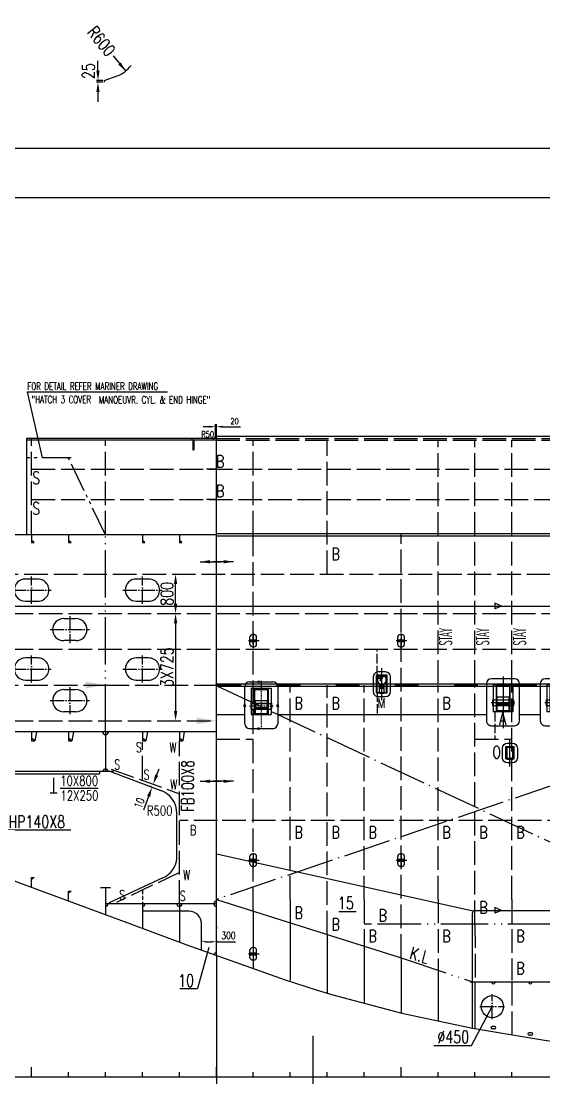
# Model space of a CAD drawing. Extents: x 415680 to 564480, y 322172 to 354547.
# Drawn here: x 436377 to 446989, y 333112 to 354547 of the extents above; entities that cross this region are included whole.
import ezdxf
from ezdxf.enums import TextEntityAlignment as Align

# ---------------------------------------------------------------- set-up
doc = ezdxf.new("R2010")
doc.units = 0
doc.header["$LTSCALE"] = 40
doc.header["$MEASUREMENT"] = 0
for name, pattern in [('ACAD_ISO02W100', [15, 12, -3]), ('ACAD_ISO03W100', [30, 12, -18]), ('ACAD_ISO04W100', [30.5, 24, -3, 0.5, -3]), ('ACAD_ISO05W100', [34, 24, -3, 0.5, -3, 0.5, -3]), ('DASHDOT', [1, 0.5, -0.25, 0, -0.25]), ('H', [6, 4, -2]), ('HIDDEN', [0.375, 0.25, -0.125]), ('P01', [16.5, 10, -1.5, 1, -1.5, 1, -1.5])]:
    doc.linetypes.add(name, pattern=pattern)
doc.layers.get('0').update_dxf_attribs({"linetype": 'CONTINUOUS'})
doc.layers.get('DEFPOINTS').update_dxf_attribs({"linetype": 'CONTINUOUS'})
for name, color, linetype in [('BEAR', 7, 'CONTINUOUS'), ('BT_ENG', 7, 'CONTINUOUS'), ('C-CEN', 4, 'ACAD_ISO04W100'), ('C-CON', 4, 'CONTINUOUS'), ('C-DAS', 4, 'ACAD_ISO02W100'), ('TEXT-25', 7, 'CONTINUOUS'), ('Y-CON', 2, 'CONTINUOUS'), ('Y-DAS', 2, 'ACAD_ISO02W100'), ('Y-H', 2, 'ACAD_ISO03W100'), ('Y-PH', 2, 'ACAD_ISO05W100')]:
    doc.layers.add(name, color=color, linetype=linetype)
doc.styles.add('DM', font='romans.shx', dxfattribs={"bigfont": 'hzdx.shx'})
doc.styles.add('ROMANS', font='romans.shx', dxfattribs={"width": 0.75, "height": 250, "bigfont": 'hzdx.shx'})
doc.dimstyles.new('DM-100', dxfattribs={"dimscale": 0, "dimtxt": 250, "dimasz": 200, "dimexe": 30, "dimexo": 30, "dimgap": 50, "dimtad": 1, "dimdec": 0, "dimzin": 0, "dimdsep": 46, "dimtxsty": 'ROMANS', "dimcen": 0, "dimclrd": 1, "dimclre": 1, "dimclrt": 1, "dimadec": 0, "dimazin": 0, "dimtfac": 1, "dimtdec": 0, "dimtmove": 0, "dimatfit": 3, "dimfxl": 1, "dimtolj": 1, "dimtzin": 0, "dimarcsym": 0})

# ---------------------------------------------------------------- blocks, each defined once
blk = doc.blocks.new('A$C75882CA2')
at = {"layer": 'C-CON'}
for p, q in [((0, 57.23831520974636), (136.0676377064083, 114.4766304192599)), ((0, 57.23831520974636), (136.0676377064083, 2.328306e-10)), ((136.0676377064083, 2.328306e-10), (136.0676377064083, 114.4766304192599))]:
    blk.add_line(p, q, dxfattribs=at)
blk = doc.blocks.new('POT')
at = {"color": 90, "linetype": 'Continuous'}
for p, q in [((-0.9925530907421487, 0), (1.166671234090244, 0)), ((-0.6750000000001819, -0.75), (-0.6750000000001819, 0.75)), ((-0.6750000000001819, 0.1999999999534339), (0.6750000000001819, 0.1999999999534339)), ((-0.1750000000001819, 1.25), (0.1750000000001819, 1.250000000232829)), ((0, 1.440322933252899), (0, -1.517255435232073)), ((0.6750000000001819, -0.75), (0.6750000000001819, 0.7500000002328308)), ((-0.6750000000001819, -0.1999999999534339), (0.6750000000001819, -0.1999999999534339)), ((-0.1750000000001819, -1.25), (0.1750000000001819, -1.25))]:
    blk.add_line(p, q, dxfattribs=at)
for centre, start, end in [((-0.1750000000001819, 0.75), 90, 180), ((0.1750000000001819, 0.7500000002328308), 0, 90), ((-0.1750000000001819, -0.75), 180, 270), ((0.1750000000001819, -0.75), 270, 0)]:
    blk.add_arc(centre, 0.5, start, end, dxfattribs=at)
blk = doc.blocks.new('A$C08F25C4B')
at = {"color": 3, "linetype": 'DASHDOT'}
blk.add_line((-1.455192e-10, -6.333333435002714), (-1.455192e-10, 1), dxfattribs=at)
at = {"color": 5, "linetype": 'HIDDEN'}
for p, q in [((-1.13333333362243, -4.200000094249843), (-1.13333333362243, -0.8666667293291537)), ((-1.13333333362243, -0.8666667293291537), (1.1333333333896, -0.8666667293291537)), ((-0.9333333335816858, -4.250307583715765), (-0.9333333335816858, -0.8666667293291537)), ((-0.9333333335816858, -1.066666730446739), (0.9333333333488552, -1.066666730446739)), ((0.9333333333488552, -4.250307583715765), (0.9333333333488552, -0.8666667293291537)), ((1.1333333333896, -4.200000094249843), (1.1333333333896, -0.8666667293291537)), ((-1.13333333362243, -4.200000094249843), (-0.9333333335816858, -4.200000094249843)), ((-0.9333333335816858, -4.066666759783402), (-0.7821367206925061, -4.066666759783402)), ((-0.9333333335816858, -4.250307583715765), (0.9333333333488552, -4.250307583715765)), ((0.7821367205760908, -4.066666759783402), (0.9333333333488552, -4.066666759783402)), ((0.9333333333488552, -4.200000094249843), (1.1333333333896, -4.200000094249843))]:
    blk.add_line(p, q, dxfattribs=at)
at = {"color": 7, "linetype": 'Continuous'}
for p, q in [((-0.8000000002211891, -4.240000037709251), (-0.8000000002211891, -1.333333351416512)), ((0.7999999999883585, -4.240000037709251), (0.8000000000174621, -1.333333351416512))]:
    blk.add_line(p, q, dxfattribs=at)
at = {"color": 7}
for p, q in [((0.6666666666569654, -1.2000000171829), (-0.6666666668606922, -1.2000000171829)), ((-0.7821367206925061, -4.066666759783402), (0.7821367205760908, -4.066666759783402)), ((0.6666666666278616, -4.133333427133037), (-0.6666666668897961, -4.133333426900207)), ((0.6666666666278616, -4.373333372175693), (-0.6666666668897961, -4.373333371710031))]:
    blk.add_line(p, q, dxfattribs=at)
blk.add_lwpolyline([(0.6666666669771077, -5.333333434769882), (-0.6666666670644191, -5.333333435002713, -0.4142135623730951), (-2.000000000436557, -4.000000092433764), (-2.000000000436557, -1.333333333255722, -0.4142135623730951), (-0.6666666668606922, 0), (0.6666666668606922, 0, -0.4142135623730951), (2.000000000203725, -1.333333333255722), (2.000000000203725, -4.000000101514159, -0.4142135623475223)], format="xyb", close=True, dxfattribs=at)
at = {"color": 7, "linetype": 'Continuous', "extrusion": (0, 0, -0.9999999999999998)}
for centre, major_axis, ratio, start_param, end_param in [((-0.6666666668606922, -1.333333351416512), (-0.0942809044760847, 0.0942809044760847), 0.9999999989975121, 5.497787143280893, 7.068583471078278), ((-0.6666666668897961, -4.240000037709251), (0.094280904480329, 0.094280904480329), 0.9999999989074764, 2.356194489818886, 3.926990817533503)]:
    blk.add_ellipse(centre, major_axis=major_axis, ratio=ratio, start_param=start_param, end_param=end_param, dxfattribs=at)
at = {"color": 7, "linetype": 'Continuous', "extrusion": (0, 0, -1)}
for centre, major_axis, ratio, start_param, end_param in [((0.6666666666569654, -1.333333351416512), (0.0942809044718404, 0.0942809044718404), 0.9999999971230389, -0.785398164835929, 0.785398164835929), ((-0.6666666668606922, -4.000000092433764), (-0.0942809045968398, 0.0942809045968397), 0.9999999987642173, 3.926990817777936, 5.497787143164246), ((0.6666666666278616, -4.000000092666596), (0.0942809047557514, 0.0942809047557514), 0.9999999969211422, 0.7853981649368769, 2.356194488825719), ((0.6666666666278616, -4.240000037709251), (0.0942809047554483, 0.0942809047554483), 0.9999999969275727, 0.7853981649336617, 2.356194488828935)]:
    blk.add_ellipse(centre, major_axis=major_axis, ratio=ratio, start_param=start_param, end_param=end_param, dxfattribs=at)
blk = doc.blocks.new('*X118')
at = {"color": 0}
for p, q in [((45016.56986430842, -1105591.827123129), (45022.20348385148, -1105586.193503586)), ((45016.56986430858, -1105589.705802785), (45020.08216350806, -1105586.193503586)), ((45016.56986430874, -1105587.584482441), (45017.96084316465, -1105586.193503585)), ((45016.61560235703, -1105593.902705424), (45024.27894996404, -1105586.239357817)), ((45018.44612453647, -1105594.193503588), (45024.5698643087, -1105588.069763816)), ((45020.56744487981, -1105594.193503588), (45024.56986430856, -1105590.191084159)), ((45022.68876522315, -1105594.193503588), (45024.56986430842, -1105592.312404503))]:
    blk.add_line(p, q, dxfattribs=at)
blk = doc.blocks.new('A$C0C446545')
at = {"color": 3, "linetype": 'DASHDOT'}
for p, q in [((0, -7.666666774312033), (0, 1)), ((0.2666666669538245, -1.800000013783574), (-1.066666667873505, -1.800000013783574)), ((-0.4000000004598406, -2.466666685417294), (-0.4000000004598406, -1.133333341917022)), ((0.6666666674136651, -3.933333419961853), (-0.6666666674136651, -3.933333419961853))]:
    blk.add_line(p, q, dxfattribs=at)
at = {"color": 5, "linetype": 'HIDDEN'}
for p, q in [((-1.466666668333346, -5.666666823206468), (-1.466666668333346, -0.8666667300276458)), ((1.466666668333346, -0.866666729794815), (-1.466666668333346, -0.8666667300276458)), ((-1.266666668117977, -5.666666823206468), (-1.266666668117977, -0.866666729794815)), ((1.266666668088872, -1.066666731378062), (-1.266666668117977, -1.066666731145232)), ((1.266666668088872, -5.6666668234393), (1.266666668088872, -0.866666729794815)), ((1.466666668333346, -5.6666668234393), (1.466666668333346, -0.866666729794815)), ((-1.466666668333346, -5.666666823206468), (1.466666668333346, -5.6666668234393)), ((-1.266666668117977, -5.514889009762554), (1.266666668088872, -5.514889009762554))]:
    blk.add_line(p, q, dxfattribs=at)
at = {"color": 7, "linetype": 'Continuous'}
for p, q in [((-1.13333333461196, -2.533333352766931), (-1.13333333461196, -1.466666677733883)), ((1.13333333461196, -2.533333352766931), (1.13333333461196, -1.466666677733883)), ((-0.6000000004423784, -5.506666765548287), (-0.6000000004423784, -3.400000082561746)), ((-0.5333333339949605, -4.400000090477988), (-0.5333333339367528, -3.466666749445721)), ((-0.4666666671982968, -3.400000082328915), (0.4666666671982968, -3.400000082328915)), ((0.466666667140089, -4.466666757594794), (-0.4666666672565043, -4.466666757594794)), ((0.5333333339367528, -3.466666749678551), (0.5333333338785451, -4.400000090477988)), ((0.6000000005878974, -5.506666765315457), (0.6000000005878974, -3.400000082561746))]:
    blk.add_line(p, q, dxfattribs=at)
at = {"color": 7}
for p, q in [((-1.13333333461196, -2.533333352766931), (-0.6000000004423784, -3.400000082561746)), ((-0.8666666676581369, -1.200000009033827), (0.8666666676581369, -1.200000009033827)), ((0.6000000005878974, -3.400000082561746), (1.13333333461196, -2.533333352766931)), ((-0.3333333334594499, -5.600000099511816), (0.3333333336340729, -5.600000099511816)), ((-0.3333333334594499, -5.773333434248342), (0.3333333336340729, -5.773333434015512))]:
    blk.add_line(p, q, dxfattribs=at)
blk.add_lwpolyline([(2.333333335991483, -5.333333441056312), (2.333333336020586, -1.333333333255722, 0.4142135623730951), (1.000000002677551, 0), (-1.000000001135048, 0, 0.4142135623730951), (-2.333333335991483, -1.333333333488553), (-2.333333335991483, -5.333333430811761, 0.4142135623730951), (-1.000000002648448, -6.666666774312033), (1.000000002648448, -6.666666774312033, 0.4142135623714969)], format="xyb", close=True, dxfattribs=at)
for centre, major_axis, ratio, start_param, end_param in [((-0.8666666676581369, -1.466666677733883), (0.1885618091554438, 0.1885618091554438), 0.9999999998027771, 0.7853981634960597, 2.356194490093732), ((-0.4000000004598406, -1.800000013783574), (0.3299831660260679, 0.3299831660260679), 0.9999999999999998, 3.3074222e-09, 6.283185310487008), ((0.8666666676581369, -1.466666677733883), (-0.1885618091554436, 0.1885618091554437), 0.9999999998027771, 3.926990817085853, 5.497787143683526), ((-0.3333333334594499, -5.333333430811761), (-0.1885618091760232, 0.1885618091760232), 0.9999999996936375, 0.7853981635506293, 2.356194490039163), ((-0.3333333334594499, -5.506666765548287), (-0.1885618091760232, 0.1885618091760232), 0.9999999996936375, 0.7853981635506293, 2.356194490039163), ((0.3333333336340729, -5.333333430811761), (0.1885618091554438, 0.1885618091554438), 0.9999999998027771, 3.926990817085851, 5.497787143683526), ((0.3333333336340729, -5.506666765315457), (0.1885618091554438, 0.1885618091554438), 0.9999999998027771, 3.926990817085851, 5.497787143683526)]:
    blk.add_ellipse(centre, major_axis=major_axis, ratio=ratio, start_param=start_param, end_param=end_param, dxfattribs=at)
at = {"color": 7, "linetype": 'Continuous'}
for centre, major_axis, ratio, start_param, end_param in [((-0.4666666671982968, -3.466666749445721), (0.0471404523022716, 0.0471404523022716), 0.9999999983606968, 0.7853981642170998, 2.356194489372691), ((-0.4666666672565043, -4.400000090477988), (-0.0471404523022716, 0.0471404523022716), 0.9999999983606968, 0.7853981642170998, 2.356194489372691), ((0.4666666671982968, -3.466666749678551), (-0.0471404523504924, 0.0471404523504924), 0.9999999998073203, 3.926990817083581, 5.497787143685797), ((0.466666667140089, -4.400000090477988), (0.0471404523022716, 0.0471404523022716), 0.9999999983606968, 3.926990817806892, 5.497787142962486)]:
    blk.add_ellipse(centre, major_axis=major_axis, ratio=ratio, start_param=start_param, end_param=end_param, dxfattribs=at)
at = {"color": 2, "xscale": 0.1333333334769122, "yscale": 0.1333333344664425, "zscale": 0.1333333333333333}
blk.add_blockref('*X118', (-6002.742655387905, 147408.0935996855), dxfattribs=at)
blk = doc.blocks.new('A$C76640EC8')
at = {"color": 3, "linetype": 'DASHDOT'}
for p, q in [((-9.095e-13, 5.3499999998603), (4.547e-13, -5.149999788496643)), ((2.4200000002088, 0), (-2.41999999997779, 0))]:
    blk.add_line(p, q, dxfattribs=at)
at = {"color": 5, "linetype": 'HIDDEN'}
for p, q in [((-2.00000000007185, 3.700000000186264), (2.000000000297859, 3.700000000186264)), ((-2.00000000007185, 3.700000000186264), (-2.000000000069575, -1.850000044330953)), ((-1.400000000058752, 3.700000000186264), (-1.400000000056478, -1.850000044330953)), ((-1.400000000058752, 3.550000000046566), (1.400000000284762, 3.550000000046566)), ((1.400000000284762, 3.700000000186264), (1.400000000287036, -1.850000044330953)), ((2.000000000297859, 3.700000000186264), (2.000000000300132, -1.850000044330953)), ((-2.119999999872561, 0.6250000004656613), (-1.999999999967711, 0.6250000004656613)), ((-2.119999999872561, 0.6250000004656613), (-2.119999999872561, -0.6250000006984922)), ((-1.999999999967711, 0.5750000004190952), (1.999999999968621, 0.5750000004190952)), ((-1.984999999574938, 0.5750000004190952), (-1.994999999817081, 0.5650000001769513)), ((-1.994999999811624, 0.5650000001769513), (-1.994999999811624, -0.5650000004097822)), ((-1.984999999574938, 0.5750000004190952), (-1.984999999574938, -0.5750000006519258)), ((1.984999999575848, 0.5750000004190952), (1.994999999817991, 0.5650000001769513)), ((1.984999999575848, 0.5750000004190952), (1.984999999575848, -0.5750000006519258)), ((1.994999999812534, 0.5650000001769513), (1.994999999812534, -0.5650000004097822)), ((2.119999999873471, 0.6250000004656613), (1.999999999968621, 0.6250000004656613)), ((2.119999999873471, 0.6250000004656613), (2.119999999873471, -0.6250000006984922)), ((-2.119999999872561, -0.6250000006984922), (-1.999999999967711, -0.6250000006984922)), ((-1.999999999967711, -0.5750000006519258), (1.999999999968621, -0.5750000006519258)), ((2.000000000300132, -1.850000044330953), (-2.000000000069575, -1.850000044330953)), ((-1.984999999574938, -0.5750000006519258), (-1.994999999817081, -0.5650000004097822)), ((1.400000000287036, -1.762149308808147), (-1.400000000056478, -1.762149308808147)), ((1.984999999575848, -0.5750000006519258), (1.994999999817991, -0.5650000004097822)), ((2.119999999873471, -0.6250000006984922), (1.999999999968621, -0.6250000006984922))]:
    blk.add_line(p, q, dxfattribs=at)
at = {"color": 1, "linetype": 'Continuous'}
blk.add_line((-1.25000000002683, 0.6000000124331564), (1.250000000027738, 0.6000000124331564), dxfattribs=at)
at = {"color": 7, "linetype": 'Continuous'}
for p, q in [((-1.25000000002683, -0.2330157570540905), (1.250000000027738, -0.2330157570540905)), ((-1.25000000002683, -0.3500029905699193), (1.250000000027738, -0.3500029905699193))]:
    blk.add_line(p, q, dxfattribs=at)
for points in [[(3.350000000072212, -3.649999788496643), (3.350000000071758, 3.849999999860301, 0.4142135623730951), (2.350000000071759, 4.8499999998603), (-2.350000000074031, 4.8499999998603, 0.4142135623730951), (-3.350000000074031, 3.849999999860301), (-3.350000000073578, -3.649999788496643, 0.4142135623730951), (-2.350000000073578, -4.649999788496643), (2.350000000084491, -4.649999788496643, 0.4142135623695601)], [(1.075000000052568, -1.649995596613734), (-1.075000000049839, -1.649995596613734, -0.4142135623729816), (-1.275000000049657, -1.449995596660301), (-1.275000000051477, 3.25, -0.4142135623732367), (-1.075000000051659, 3.449999999953433), (1.075000000050749, 3.449999999953433, -0.4142135623729537), (1.275000000050567, 3.25), (1.275000000052386, -1.449995596660301, -0.4142135623732365)], [(1.050000000028376, -1.649995596613734, 0.4142135623730951), (1.250000000028194, -1.449995596660301), (1.250000000027738, 1.150000000838189), (-1.25000000002683, 1.150000000838189), (-1.25000000002683, -1.449995596660301, 0.4142135623730951), (-1.050000000027011, -1.649995596613734)]]:
    blk.add_lwpolyline(points, format="xyb", close=True, dxfattribs=at)
blk = doc.blocks.new('*D126')
at = {"color": 1, "linetype": 'ByBlock', "transparency": 16777216}
blk.add_line((438246.9159325937, 344664.1178695883), (438499.7791315096, 344354.1820655352), dxfattribs=at)
blk.add_solid([(438399.1755157228, 344530.2219008048), (438347.5195483806, 344488.0780343189), (438499.7791315096, 344354.1820655352)], dxfattribs=at)
at = {"layer": 'DEFPOINTS', "color": 0, "linetype": 'ByBlock', "transparency": 16777216}
for p in [(438120.4843331357, 344819.0857716149), (438499.7791315096, 344354.1820655352)]:
    blk.add_point(p, dxfattribs=at)
at = {"color": 1, "linetype": 'ByBlock', "transparency": 16777216, "insert": (438006.4701229104, 344958.8336118353), "char_height": 250, "attachment_point": 5, "rotation": 309.2095157245626, "style": 'ROMANS'}
blk.add_mtext('\\A1;R600', dxfattribs=at)
blk = doc.blocks.new('*D127')
at = {"color": 1, "linetype": 'ByBlock', "transparency": 16777216}
for p, q in [((437937.0843153832, 344360.3830582127), (437937.0843153832, 344560.3830582125)), ((438034.9961420272, 344160.3830582125), (437907.0843153832, 344160.3830582125)), ((438034.9961420272, 344130.3830582125), (437907.0843153832, 344130.3830582125)), ((437937.0843153832, 344160.3830582125), (437937.0843153832, 344130.3830582125)), ((437937.0843153832, 344160.3830582125), (437937.0843153832, 344130.3830582125)), ((437937.0843153832, 343930.3830582126), (437937.0843153832, 343730.3830582126))]:
    blk.add_line(p, q, dxfattribs=at)
for points in [[(437903.75098205, 344360.3830582127), (437970.4176487165, 344360.3830582127), (437937.0843153832, 344160.3830582125)], [(437903.75098205, 343930.3830582126), (437970.4176487165, 343930.3830582126), (437937.0843153832, 344130.3830582125)]]:
    blk.add_solid(points, dxfattribs=at)
at = {"layer": 'DEFPOINTS', "color": 0, "linetype": 'ByBlock', "transparency": 16777216}
for p in [(437937.0843153832, 344130.3830582125), (438064.9961420274, 344160.3830582125), (438064.9961420274, 344130.3830582125)]:
    blk.add_point(p, dxfattribs=at)
at = {"color": 1, "linetype": 'ByBlock', "transparency": 16777216, "insert": (437743.4370474578, 344353.6281671175), "char_height": 250, "attachment_point": 5, "rotation": 90, "style": 'ROMANS'}
blk.add_mtext('\\A1;25', dxfattribs=at)
blk = doc.blocks.new('A$C07C36C22')
at = {"color": 1, "linetype": 'Continuous'}
blk.add_line((-22.49999999132706, 1.0477379e-09), (22.49999999004649, 1.0477379e-09), dxfattribs=at)
blk.add_lwpolyline([(-15.00000000064028, -29.99999999871943), (-6.402843e-10, 1.2805685e-09), (14.99999999935971, -29.99999999871943)], dxfattribs=at)
blk.add_arc((-6.402843e-10, 1.0477379e-09), 15, 0, 180, dxfattribs=at)
blk = doc.blocks.new('A$C3AD834F0')
at = {"color": 3, "linetype": 'DASHDOT'}
for p, q in [((-1.164153e-10, 454.9999988032505), (0, -535.0000011965167)), ((242.0000000155415, -60.00000119907781), (-241.9999999925494, -60.00000119907781))]:
    blk.add_line(p, q, dxfattribs=at)
at = {"color": 5, "linetype": 'HIDDEN'}
for p, q in [((-200.0000000026193, 304.9999988030176), (200.0000000256114, 304.9999988030176)), ((-200.0000000026193, 304.9999988030176), (-200.0000000026193, -235.0000054528937)), ((-140.0000000026193, 304.9999988030176), (-140.0000000026193, -235.0000054528937)), ((-140.0000000026193, 289.9999988030177), (140.0000000256113, 289.9999988030177)), ((140.0000000256113, 304.9999988030176), (140.0000000256113, -235.0000054528937)), ((200.0000000256114, 304.9999988030176), (200.0000000256114, -235.0000054528937)), ((-211.9999999826541, 2.499998800922185), (-199.999999992433, 2.499998800922185)), ((-211.9999999826541, 2.499998800922185), (-211.9999999826541, -122.5000011990778)), ((211.9999999826541, 2.499998800922185), (199.999999992433, 2.499998800922185)), ((211.9999999826541, 2.499998800922185), (211.9999999826541, -122.5000011990778)), ((-211.9999999826541, -122.5000011990778), (-199.999999992433, -122.5000011990778)), ((-199.999999992433, -2.500001199077813), (199.999999992433, -2.500001199077813)), ((-199.999999992433, -117.5000011990778), (199.999999992433, -117.5000011990778)), ((-198.499999953201, -2.500001199077813), (-199.4999999774154, -3.500001223292201)), ((-199.4999999768333, -3.500001220963894), (-199.4999999768333, -116.5000011702068)), ((-198.499999953201, -117.5000011990778), (-199.4999999774154, -116.5000011748634)), ((-198.499999953201, -2.500001199077813), (-198.499999953201, -117.5000011990778)), ((198.499999953201, -2.500001199077813), (199.4999999774154, -3.500001223292201)), ((198.499999953201, -2.500001199077813), (198.499999953201, -117.5000011990778)), ((198.499999953201, -117.5000011990778), (199.4999999774154, -116.5000011748634)), ((199.4999999768333, -3.500001220963894), (199.4999999768333, -116.5000011702068)), ((211.9999999826541, -122.5000011990778), (199.999999992433, -122.5000011990778)), ((200.0000000256114, -235.0000054528937), (-200.0000000026193, -235.0000054528937)), ((140.0000000256113, -226.2149319099262), (-140.0000000026193, -226.2149319099262))]:
    blk.add_line(p, q, dxfattribs=at)
at = {"color": 7, "linetype": 'Continuous'}
for p, q in [((-125, 54.99999880092218), (-125, -194.9995606904849)), ((-125, 54.99999880092218), (125, 54.99999880092218)), ((125, 54.99999880092218), (125, -194.9995606904849)), ((-125, -83.30157687189055), (125, -83.30157687189055)), ((-125, -95.00030021881685), (125, -95.00030021881685))]:
    blk.add_line(p, q, dxfattribs=at)
at = {"color": 1, "linetype": 'Continuous'}
blk.add_line((-125, 0), (125, 0), dxfattribs=at)
blk.add_lwpolyline([(-235.0000000001164, 434.9999988034833), (234.9999999998836, 434.9999988034833, -0.4142135623730951), (334.9999999998837, 334.9999988034833), (335, -415.0000011965166, -0.4142135623730951), (235, -515.0000011965166), (-235, -515.0000011965166, -0.4142135623730951), (-335, -415.0000011965166), (-335.0000000001164, 334.9999988034833, -0.4142135623730951)], format="xyb", close=True, dxfattribs=at)
at = {"color": 7, "linetype": 'Continuous'}
blk.add_lwpolyline([(127.5000000024447, 259.9999988032505), (127.5000000024447, -194.999560690252, -0.4142135623730561), (107.5000000024447, -214.9995606902521), (-107.5000000022119, -214.9995606902521, -0.4142135623731341), (-127.5000000022119, -194.999560690252), (-127.5000000022119, 259.9999988032505, -0.4142135623730951), (-107.5000000022119, 279.9999988032505), (107.5000000024447, 279.9999988032505, -0.4142135623730951)], format="xyb", close=True, dxfattribs=at)
at = {"color": 7}
for centre, start, end in [((-105, -194.9995606904849), 180, 270), ((105, -194.9995606904849), 270, 0)]:
    blk.add_arc(centre, 20, start, end, dxfattribs=at)
at = {"color": 7, "linetype": 'Continuous', "rotation": 270}
for p in [(-49.66362520190886, 434.9999988053458), (-49.66365698073059, -514.9999906027224)]:
    blk.add_blockref('A$C07C36C22', p, dxfattribs=at)
at = {"color": 7, "linetype": 'Continuous'}
for p in [(-335.0000000000581, -40.00000119651668), (334.9999999999419, -40.00000119651668)]:
    blk.add_blockref('A$C07C36C22', p, dxfattribs=at)

msp = doc.modelspace()

# ---------------------------------------------------------------- linework, layer by layer
for p, q in [((438064.9961420274, 353340.4355026354), (438325.6964191311, 353435.3226435662)), ((440339.9961420272, 344105.3830582133), (440339.9961420272, 344155.3830582133)), ((436690.0161420271, 340130.383058214), (436656.6761420268, 339951.7133606472)), ((437440.0161420271, 340130.383058214), (437406.6761420269, 339951.7133606472)), ((438940.0161420272, 340130.3830582137), (438906.6761420271, 339951.7133606471)), ((439690.0161420271, 340130.3830582137), (439656.6761420269, 339951.7133606471)), ((435859.996142027, 339330.3830582139), (437964.9961420269, 339330.3830582139)), ((437964.9961420269, 339330.3830582139), (437964.9961420269, 339280.3830582141)), ((438089.9961420269, 339330.3830582139), (438251.2149961804, 339330.3830582139)), ((438189.9961420272, 339325.9164483819), (439215.1845906473, 338942.402701067)), ((439124.1712305339, 339243.210082494), (439176.0786453065, 339380.7090942149)), ((435874.996142027, 339280.383058214), (437964.9961420269, 339280.3830582141)), ((437942.3698693223, 338983.2222919713), (437169.0016595496, 338983.2222919713)), ((439022.4574303994, 339014.5458359552), (438989.0249177365, 339027.166983409)), ((439043.8541639453, 339071.3143456827), (439010.4216512823, 339083.9354931365)), ((438965.1661846688, 338822.3969639813), (438859.884224017, 338543.5126156639)), ((439539.9961420258, 337560.927673759), (439539.9961420261, 338474.0983048995)), ((436106.1098798043, 338142.7530523485), (437388.5600240448, 338142.7530523485)), ((445554.6408029679, 336495.7383972728), (440339.9961420272, 337648.3406536836)), ((439254.9088154609, 337167.4569070786), (438167.4843892618, 336660.2937785737)), ((438167.4843892618, 336660.2937785737), (438167.4843892618, 336640.2937785737)), ((439589.9961420271, 336490.2937785737), (438839.9961420271, 336490.2937785737)), ((439789.9961420272, 336490.2937785737), (439589.9961420271, 336490.2937785737)), ((440039.9961420272, 335706.6834656688), (440039.9961420272, 336240.2937785737)), ((440339.9961420272, 336182.3931668308), (440339.9961420272, 336142.8580365471)), ((440184.3120956367, 335756.7630872355), (439958.6292668565, 334922.6532575232)), ((440339.9961420269, 335599.7793764496), (440339.9961420269, 328609.9878677357)), ((439600.4806917306, 334922.6532575232), (439958.6292668565, 334922.6532575232)), ((445516.7401723818, 333769.993368682), (445941.7587002145, 334558.1864041703)), ((442299.1961420271, 333961.8672507434), (442299.1961420271, 332012.8672507434)), ((444756.3798566961, 333769.993368682), (445516.7401723818, 333769.993368682)), ((436589.9961420271, 333130.2937785738), (436589.9961420271, 333330.2937785738)), ((440339.9961420269, 333130.2937785738), (440339.9961420269, 333330.2937785738)), ((444089.996142027, 333130.2937785738), (444089.996142027, 333330.2937785738)), ((420539.9961420268, 333130.2937785737), (463592.6957212205, 333130.2937785736)), ((437339.996142027, 333130.2937785738), (437339.996142027, 333230.2937785737)), ((438089.9961420269, 333130.2937785738), (438089.9961420269, 333230.2937785737)), ((438839.9961420271, 333130.2937785738), (438839.9961420271, 333230.2937785737)), ((439589.9961420268, 333130.2937785738), (439589.9961420268, 333230.2937785737)), ((441089.996142027, 333130.2937785738), (441089.996142027, 333230.2937785737)), ((441839.9961420269, 333130.2937785738), (441839.9961420269, 333230.2937785737)), ((442589.9961420268, 333130.2937785738), (442589.9961420268, 333230.2937785737)), ((443339.996142027, 333130.2937785738), (443339.996142027, 333230.2937785737)), ((444839.996142027, 333130.2937785738), (444839.996142027, 333230.2937785737)), ((445589.9961420271, 333130.2937785738), (445589.9961420271, 333230.2937785737)), ((446339.9961420271, 333130.2937785738), (446339.9961420271, 333230.2937785737))]:
    msp.add_line(p, q)
at = {"color": 2}
msp.add_line((418280.0053250677, 350971.5503269852), (563380.0053250678, 350971.5503269883), dxfattribs=at)
at = {"ltscale": 1.5}
for p, q in [((436813.1038942953, 345689.8272757318, 26.98023331562181), (436503.491868563, 347029.262876079, -50.00000000000852)), ((436489.9961420269, 344130.3830582133), (436489.9961420269, 346080.2937785738))]:
    msp.add_line(p, q, dxfattribs=at)
at = {"color": 3, "linetype": 'ByBlock', "ltscale": 1.5}
for p, q in [((440194.9961420273, 346320.293778574), (440069.9961420271, 346320.293778574)), ((440319.9961420273, 346320.293778574), (440339.9961420272, 346320.293778574)), ((440464.9961420273, 346320.293778574), (440831.6628086939, 346320.293778574))]:
    msp.add_line(p, q, dxfattribs=at)
at = {"linetype": 'ByBlock', "ltscale": 1.5}
for p, q in [((440319.9961420273, 346130.293778574), (440319.9961420273, 346370.293778574)), ((440339.9961420272, 346050.2937785729), (440339.9961420272, 346370.293778574))]:
    msp.add_line(p, q, dxfattribs=at)
at = {"color": 2, "linetype": 'P01', "ltscale": 1.5}
for p, q in [((437394.9961420371, 345689.8272757318), (436494.9961420509, 345689.8272757318)), ((438089.9961420269, 344128.2677124811), (437334.9961420379, 345689.8272757318))]:
    msp.add_line(p, q, dxfattribs=at)
at = {"color": 1, "linetype": 'ByBlock'}
for p, q in [((439512.6938835125, 342730.2937785738), (439512.6938835125, 343130.293778574)), ((439512.6938835125, 342330.2937785738), (439512.6938835125, 340555.2937785741))]:
    msp.add_line(p, q, dxfattribs=at)
at = {"color": 0, "lineweight": -2}
for p, q in [((440039.9961420272, 335906.132877902), (440039.9961420272, 335872.0737292614)), ((440139.9961420273, 335873.0737292614), (440239.9961420273, 335873.0737292614)), ((440339.9961420272, 335906.132877902), (440339.9961420272, 335872.0737292614)), ((440339.9961420272, 335873.0737292614), (440731.281856313, 335873.0737292614))]:
    msp.add_line(p, q, dxfattribs=at)
at = {"linetype": 'ACAD_ISO05W100'}
msp.add_line((444089.9961420273, 335547.6014708815), (445539.9961420272, 335060.3671282072), dxfattribs=at)
for points in [[(440339.9961420272, 344155.3830582133), (512339.9961420272, 344155.3830582134)], [(440339.9961420272, 344105.3830582133), (512339.9961420272, 344105.3830582134)], [(431239.996142027, 342680.3830582129), (458989.9961420271, 342680.3830582097)], [(440339.9961420272, 341105.2937785736), (465439.9961420271, 341105.2937785736)], [(440339.9961420272, 341055.2937785736), (465439.9961420271, 341055.2937785737)]]:
    msp.add_lwpolyline(points)
msp.add_circle((445941.7587002146, 334558.1864041703), 225)
for centre, radius, start, end in [((438120.4843331357, 353999.1382160379), 600, 290.0000000000028, 324.3470351407295), ((438089.9961420269, 339330.3830582139), 50, 0, 180), ((439039.996142026, 338474.0983048998), 500, 359.9999999999814, 69.48963043936233), ((439043.5692935091, 337620.5966277622), 500, 295.0038426414465, 353.1461070785969), ((438089.9961420271, 336640.2937785738), 50, 270, 0), ((438839.9961420271, 336640.2937785737), 50, 270, 0), ((439589.996142027, 336640.2937785737), 50, 180, 0), ((440339.9961420272, 336640.2937785737), 50, 90, 270), ((439789.9961420272, 336240.2937785737), 250, 0, 90.00000000000033), ((440339.9961420272, 335599.7793764494), 50, 90, 160.3866289276889)]:
    msp.add_arc(centre, radius, start, end)
at = {"ltscale": 1.5}
msp.add_arc((440269.9961420273, 346130.293778574, 50.00000000000977), 50, 270, 7e-15, dxfattribs=at)
at = {"color": 3, "linetype": 'ByBlock', "ltscale": 1.5}
for points in [[(440194.9961420273, 346341.1271119073), (440194.9961420273, 346299.4604452406), (440319.9961420273, 346320.293778574)], [(440464.9961420273, 346341.1271119073), (440464.9961420273, 346299.4604452406), (440339.9961420272, 346320.293778574)]]:
    msp.add_solid(points, dxfattribs=at)
at = {"color": 1, "linetype": 'ByBlock'}
for points in [[(439479.3605501793, 343130.293778574), (439546.0272168459, 343130.293778574), (439512.6938835125, 343330.293778574)], [(439479.3605501793, 342730.2937785738), (439546.0272168459, 342730.2937785738), (439512.6938835125, 342530.2937785738)], [(439479.3605501793, 342330.2937785738), (439546.0272168459, 342330.2937785738), (439512.6938835125, 342530.2937785738)], [(437689.9961268871, 341146.9604427173), (437689.9961268871, 341013.627109384), (438089.9961268871, 341080.2937760506)], [(439479.3605501793, 340555.2937785741), (439546.0272168459, 340555.2937785741), (439512.6938835125, 340355.2937785741)], [(439939.9961268875, 340421.9604427174), (439939.9961268875, 340288.6271093841), (440339.9961268873, 340355.2937760507)]]:
    msp.add_solid(points, dxfattribs=at)
for points in [[(439096.6508052378, 339265.1606278156), (439159.0211067786, 339241.6151414078), (439057.199496785, 339066.2769799898)], [(438933.9810338984, 338834.1697071852), (438996.3513354389, 338810.6242207775), (439035.8026438919, 339009.5078686032)]]:
    msp.add_solid(points)
at = {"color": 0}
for points in [[(440139.9961420273, 335889.7403959281), (440139.9961420273, 335856.4070625948), (440039.9961420272, 335873.0737292614)], [(440239.9961420273, 335889.7403959281), (440239.9961420273, 335856.4070625948), (440339.9961420272, 335873.0737292614)]]:
    msp.add_solid(points, dxfattribs=at)
at = {"layer": 'BEAR'}
for centre, start, end in [((438089.9961420269, 340134.8496680451), 184.2692476539777, 355.7307523460223), ((438089.9961420269, 340134.8496680451), 184.2692476539777, 355.7307523460223), ((438089.9961420269, 340134.8496680457), 184.2692476547024, 355.7307523452976), ((438089.9961420269, 340134.8496680451), 184.2692476541481, 355.7307523458518), ((438089.9961420269, 340134.8496680451), 184.2692476533398, 355.7307523466601), ((438089.9961420269, 340134.8496680451), 184.2692476533398, 355.7307523466601), ((438089.9961420269, 340134.8496680457), 184.2692476533398, 355.7307523466601), ((438089.9961420269, 340134.8496680451), 184.2692476533398, 355.7307523466601), ((438089.9961420269, 340134.8496680451), 270.0000000000556, 355.7307523458518), ((438089.9961420269, 340134.8496680451), 270, 355.7307523466601)]:
    msp.add_arc(centre, 60, start, end, dxfattribs=at)
at = {"layer": 'BT_ENG'}
msp.add_line((415780.0053250677, 351971.5503269881), (564380.0053250679, 351971.5503269881), dxfattribs=at)
at = {"layer": 'C-CEN', "ltscale": 0.3}
for p, q in [((436589.9961420271, 342730.3384183935), (436589.9961420271, 343280.3384183934)), ((438839.9961420268, 342730.3384183935), (438839.9961420268, 343280.3384183934)), ((436189.996142027, 343005.3384183934), (436989.996142027, 343005.3384183934)), ((438439.9961420268, 343005.3384183934), (439239.9961420268, 343005.3384183934)), ((437365.9971300186, 342480.383058213), (437365.9971300186, 341930.383058213)), ((436965.9971300189, 342205.3830582131), (437765.9971300189, 342205.3830582131)), ((436589.9961420271, 341130.3384183935), (436589.9961420271, 341680.3384183936)), ((438839.9961420268, 341130.3384183935), (438839.9961420268, 341680.3384183936)), ((436189.996142027, 341405.3384183935), (436989.996142027, 341405.3384183935)), ((438439.9961420268, 341405.3384183935), (439239.9961420268, 341405.3384183935)), ((437365.9971300186, 341038.635848262), (437365.9971300186, 340488.635848262)), ((436965.9971300186, 340763.6358482621), (437765.9971300186, 340763.6358482621)), ((445941.7587002146, 334301.8864011668), (445941.7587002146, 334809.7331589184)), ((445691.7587002146, 334558.1864041703), (446191.7587002147, 334558.1864041703))]:
    msp.add_line(p, q, dxfattribs=at)
at = {"layer": 'C-CEN'}
for p, q in [((453089.9961420272, 341055.2937785736), (440339.9961420275, 336730.2937785737)), ((440364.9961420272, 341055.2937785736), (453114.9961420273, 335090.2937785738))]:
    msp.add_line(p, q, dxfattribs=at)
at = {"layer": 'C-CON'}
for p, q in [((438064.9961420274, 353340.4355026354), (438064.9961420274, 353310.4355026353)), ((440339.9961420271, 346080.2937785729, 50.00000000000852), (436489.996142027, 346080.2937785729, 50.00000000000842)), ((440339.9961420271, 346050.2937785729, 50.00000000000852), (436489.996142027, 346050.2937785729, 50.00000000000842)), ((439839.9961420272, 346080.2937785727, 50.0000000000291), (439839.9961420272, 346050.2937785729, 50.0000000000291)), ((439864.9961420272, 346050.2937785729, 50.0000000000291), (439864.9961420272, 345850.2937785728, 50.0000000000291)), ((439884.9961420272, 346050.2937785729, 50.0000000000291), (439884.9961420272, 345850.2937785728, 50.0000000000291)), ((440319.9961420273, 346130.293778574, 50.00000000000852), (465859.9961420271, 346130.293778574, 50.00000000000852)), ((439864.9961420272, 345850.2937785728, 50.0000000000291), (439884.9961420272, 345850.2937785728, 50.0000000000291)), ((436714.996142027, 343230.3384183934), (436464.996142027, 343230.3384183934)), ((438964.9961420269, 343230.3384183934), (438714.9961420269, 343230.3384183934)), ((436464.996142027, 342780.3384183934), (436714.996142027, 342780.3384183934)), ((438714.9961420269, 342780.3384183934), (438964.9961420269, 342780.3384183934)), ((437240.9971300188, 342430.3830582132), (437490.9971300188, 342430.3830582132)), ((437490.9971300188, 341980.3830582131), (437240.9971300188, 341980.3830582131)), ((436714.996142027, 341630.3384183934), (436464.996142027, 341630.3384183934)), ((438964.9961420269, 341630.3384183934), (438714.9961420269, 341630.3384183934)), ((436464.996142027, 341180.3384183936), (436714.996142027, 341180.3384183936)), ((438714.9961420269, 341180.3384183936), (438964.9961420269, 341180.3384183936)), ((437240.9971300188, 340988.6358482622), (437490.9971300186, 340988.6358482622)), ((437490.9971300186, 340538.635848262), (437240.9971300188, 340538.635848262)), ((442824.8834144032, 336486.3822662567), (443180.0426012221, 336486.3822662567)), ((445539.9961420272, 334123.2840577823), (445539.9961420272, 336460.3830582134)), ((445589.9961420271, 336510.3830582134), (465939.9961420271, 336510.3830582134)), ((445990.1018013613, 334156.8179334018), (445939.8904826929, 334156.8179334018)), ((445990.1018013613, 334106.8179334018), (445939.8904826929, 334106.8179334018)), ((446740.1018013613, 334026.9831305786), (446689.8904826928, 334026.9831305786)), ((446740.1018013613, 333976.9831305785), (446689.8904826928, 333976.9831305785))]:
    msp.add_line(p, q, dxfattribs=at)
for points in [[(440339.9961420272, 340480.3830582129), (440914.9961420268, 340480.3830582127)], [(441584.996142027, 340480.3830582125), (445824.9961362159, 340480.3830582113)], [(446494.9961362158, 340480.3830582113), (446914.996142854, 340480.383058211)]]:
    msp.add_lwpolyline(points, dxfattribs=at)
for centre in [(445964.9961420268, 335035.2937785738), (446714.9961420268, 335035.2937785738)]:
    msp.add_circle(centre, 25, dxfattribs=at)
for centre, radius, start, end in [((436464.996142027, 343005.3384183934), 225, 90.00000000000006, 270), ((436714.996142027, 343005.3384183934), 225, 270, 90.00000000000006), ((438714.9961420269, 343005.3384183934), 225, 90.00000000000006, 270), ((438964.9961420269, 343005.3384183934), 225, 270, 90.00000000000006), ((437240.9971300188, 342205.3830582131), 225, 90, 270), ((437490.9971300188, 342205.3830582131), 225, 270, 90), ((436464.996142027, 341405.3384183935), 225, 90.00000000000006, 270), ((436714.996142027, 341405.3384183935), 225, 270, 90.00000000000006), ((438714.9961420269, 341405.3384183935), 225, 90.00000000000006, 270), ((438964.9961420269, 341405.3384183935), 225, 270, 90.00000000000006), ((437240.9971300188, 340763.6358482621), 225, 90, 270), ((437490.9971300186, 340763.6358482621), 225, 270, 90), ((445589.9961420271, 336460.3830582134), 50, 89.99999999999984, 180.0000000000014), ((445939.8904826929, 334131.8179334017), 25, 90, 270), ((445990.1018013613, 334131.8179334017), 25, 270, 90), ((446689.8904826928, 334001.9831305786), 25, 90, 270), ((446740.1018013613, 334001.9831305786), 25, 270, 90)]:
    msp.add_arc(centre, radius, start, end, dxfattribs=at)
at = {"layer": 'C-DAS'}
for p, q in [((440339.9961420272, 346080.2937785738, 50.00000000000852), (465890.642892094, 346080.2937785738, 50.00000000000852)), ((440339.9961420272, 346050.2937785739, 50.00000000000852), (512339.996142027, 346050.2937785739, 50.00000000000852)), ((440364.9961420272, 341080.2937785736), (440314.9961420273, 341080.2937785736)), ((441839.996142027, 336730.3830582133), (441839.9961420271, 341080.2937785736)), ((442589.996142027, 336020.6783939586), (442589.996142027, 341080.2937785736)), ((443339.996142027, 336730.3830582133), (443339.9961420271, 341080.2937785736)), ((444839.996142027, 336730.3830582133), (444839.996142027, 341080.2937785736)), ((445589.9961420271, 336230.2937785737), (445589.9961420271, 341080.2937785736)), ((446339.9961420271, 336730.3830582133), (446339.9961420271, 341080.2937785736)), ((439589.9961420253, 336640.2937785737), (439589.9961420265, 339951.7133606471)), ((438839.9961420271, 339165.5031155533), (438839.9961420272, 339923.4563240757)), ((438207.5149868895, 339372.7468879986), (439592.774729656, 338873.9558318247)), ((439589.996142027, 337274.7567272833), (438311.3622169142, 336672.7683458704)), ((441839.996142027, 336730.3830582133), (441839.996142027, 336257.2168554969)), ((443339.996142027, 336730.3830582133), (443339.996142027, 335784.13993242)), ((444839.996142027, 336730.3830582133), (444839.996142027, 335295.5837074293)), ((446339.9961420271, 336730.3830582133), (446339.9961420271, 335090.2937785738))]:
    msp.add_line(p, q, dxfattribs=at)
for points in [[(436589.9961420268, 345460.2937785737), (516669.9211297562, 345460.2937785737)], [(436589.9961420268, 344840.2937785739), (517400.3971845618, 344840.2937785739)], [(426839.9961420271, 343330.293778574), (515339.9961420272, 343330.2937785742)], [(422339.996142027, 342530.2937785738), (440339.9961117473, 342530.293778574)], [(440339.9961117473, 342530.293778574), (470339.9961420271, 342530.293778574)], [(425339.996142027, 341805.293778574), (515339.9961420272, 341805.2937785743)], [(426839.9961420271, 341080.2937785739), (438089.9961420269, 341080.293778574)], [(443339.996142027, 340480.3830582114), (444089.9961420272, 340480.3830582113)], [(428339.996142027, 340355.293778574), (440339.9961420272, 340355.293778574)], [(440339.9961420272, 339980.2937785736), (441089.9961420271, 339980.2937785736)], [(445589.996142084, 339980.2937782943), (446339.9961420839, 339980.2937782943)]]:
    msp.add_lwpolyline(points, dxfattribs=at)
at = {"layer": 'DEFPOINTS', "color": 0, "linetype": 'ByBlock'}
msp.add_point((438900.6107630828, 354240.412334661), dxfattribs=at)
at = {"layer": 'DEFPOINTS', "color": 0, "linetype": 'ByBlock', "ltscale": 1.5}
msp.add_point((440339.9961420272, 346320.293778574), dxfattribs=at)
at = {"layer": 'DEFPOINTS', "color": 0}
for p in [(440039.9961420272, 335906.132877902), (440339.9961420272, 335906.132877902), (440339.9961420272, 335873.0737292614)]:
    msp.add_point(p, dxfattribs=at)
at = {"layer": 'TEXT-25'}
msp.add_line((436503.491868563, 347029.262876079, -50.00000000000852), (439348.2387047749, 347029.262876079, -50.00000000000852), dxfattribs=at)
at = {"layer": 'Y-CON'}
for p, q in [((440339.9961420272, 344130.3830582133), (440339.9961420272, 346130.2937785737)), ((440339.9961420272, 345460.2937785737), (440139.9961420272, 345460.2937785737)), ((440339.9961420272, 344840.2937785739), (440139.9961420272, 344840.2937785739)), ((440339.9961420272, 335599.7793764494), (440339.9961420272, 344130.3830582133)), ((440339.9961420272, 340130.3830582137), (427698.6554145543, 340130.383058214)), ((438089.9961420269, 340130.3830582139), (438089.996142027, 339330.3830582139)), ((437964.9961420269, 339330.3830582139), (438214.9961420268, 339330.3830582139)), ((437037.2398852197, 339196.2688731968), (437037.2398852197, 338892.5677947482)), ((436968.9009579307, 338892.5677947482), (437105.5788125087, 338892.5677947482)), ((438089.996142027, 336973.7112827943), (438089.996142027, 336423.7112827943)), ((440339.9961420275, 336730.2937785737), (444089.9961420273, 335547.6014708815)), ((440339.9961420269, 336640.2937785737), (438089.9961420269, 336640.2937785737)), ((438839.9961420271, 336640.2937785737), (438839.9961420271, 336146.287758974)), ((439589.996142027, 336640.2937785737), (439589.996142027, 335868.839483112)), ((441089.9961420272, 336493.7553170353), (441089.9961420272, 335332.5191534012)), ((441839.996142027, 336257.2168554969), (441839.9961420269, 335090.2937785738)), ((442589.996142027, 336020.6783939586), (442589.996142027, 334829.1183652555)), ((443339.9961420266, 335784.13993242), (443339.996142027, 334626.4228341052)), ((444089.9961420271, 335547.6014708815), (444089.9961420274, 334428.2750160788)), ((444839.996142027, 335295.5837074294), (444839.996142027, 334270.0738285298)), ((445489.9961420272, 335060.2937785738), (465939.9961420271, 335090.2937785738)), ((445589.9961420271, 335060.2937785738), (445589.9961420271, 334114.6756842813))]:
    msp.add_line(p, q, dxfattribs=at)
at = {"layer": 'Y-CON', "linetype": 'H', "ltscale": 0.5}
msp.add_line((438839.9961420271, 336921.6523107712), (438839.9961420271, 336640.2937785737), dxfattribs=at)
at = {"layer": 'Y-CON'}
for points in [[(420726.0772787184, 344130.3830582133), (440339.9961420272, 344130.3830582133)], [(436589.9961420271, 340130.383058214), (436589.9961420271, 339951.7133606472), (436656.6761420268, 339951.7133606472), (436589.9961420271, 340005.0573606472)], [(437339.996142027, 340130.383058214), (437339.996142027, 339951.7133606472), (437406.6761420269, 339951.7133606472), (437339.996142027, 340005.0573606472)], [(438839.9961420271, 340130.3830582137), (438839.9961420271, 339951.7133606471), (438906.6761420271, 339951.7133606471), (438839.9961420271, 340005.0573606472)], [(439589.9961420271, 340130.3830582137), (439589.9961420271, 339951.7133606471), (439656.6761420269, 339951.7133606471), (439589.9961420271, 340005.0573606472)], [(435239.9957212169, 337476.5337767137), (438336.8957212169, 336332.5037767137), (438489.9957212168, 336275.7637767137), (439722.4957212169, 335819.8237767137), (441739.9957212169, 335100.8937767137), (442369.5957212169, 334896.0937767137), (442704.5957212167, 334794.2937767137), (444106.9957212169, 334423.7837767138), (445542.0957212169, 334122.8437767137), (447002.7957212169, 333873.7617767137), (448239.9957212169, 333695.8157767138), (450310.9957212169, 333460.9457767137), (452434.7957212169, 333313.2937767138), (454559.8957212169, 333229.1779767138), (454739.9957212169, 333223.7139767137), (455443.5957212169, 333203.9001767137), (459498.0957212168, 333139.1337867137), (461239.9957212168, 333131.8851367138), (463592.6957212169, 333130.2937785737), (465339.9957212169, 333130.2937785737), (504739.9957212169, 333130.2937785737)]]:
    msp.add_lwpolyline(points, dxfattribs=at)
at = {"layer": 'Y-DAS'}
for p, q in [((436589.9961420268, 344130.3830582133), (436589.9961420268, 346080.2937785738)), ((438089.9961420269, 344130.3830582133), (438089.9961420269, 346050.2937785729)), ((441089.9961420271, 344130.3830582131), (441089.9961420271, 346050.2937785739)), ((442589.996142027, 343330.293778574), (442589.996142027, 346050.2937785739)), ((444839.996142027, 341105.2937785736), (444839.996142027, 346050.2937785739)), ((445589.9961420271, 341105.2937785736), (445589.9961420271, 346050.2937785739)), ((446339.9961420271, 341105.2937785736), (446339.9961420268, 346050.2937785739)), ((441089.9961420272, 336493.7553170353), (441089.9961420271, 344130.3830582133)), ((444089.9961420273, 335547.6014708815), (444089.9961420273, 344130.3830582133)), ((438089.9961420269, 341080.2937785739), (440339.9961420272, 341080.2937785736)), ((440364.9961420272, 338330.2937785737), (439589.9961420272, 338330.2937785737)), ((515339.9961420272, 338330.2937785737), (440339.9961420275, 338330.2937785737)), ((437989.996142027, 336973.7112827943), (438189.996142027, 336973.7112827943)), ((444089.9961420273, 336230.2937785737), (443339.996142027, 336230.2937785737)), ((445589.9961420271, 336230.2937785737), (445591.7123045452, 335060.4429954382)), ((446339.9961420271, 335060.2937785738), (446339.9961420271, 333986.7839200586))]:
    msp.add_line(p, q, dxfattribs=at)
at = {"layer": 'Y-DAS', "ltscale": 0.4}
for p, q in [((443604.9961354017, 341280.2937800464), (443604.9961354017, 341805.293778574)), ((443604.9961354017, 340931.6771090488), (443604.9961354014, 340480.3830582114)), ((445989.9961362181, 340535.2937726112), (445989.9961362181, 339980.2937782943))]:
    msp.add_line(p, q, dxfattribs=at)
at = {"layer": 'Y-DAS'}
for points in [[(436589.9961420271, 344130.3830582132), (436589.9961420271, 343970.3830582133), (436639.9961420269, 343970.3830582133), (436589.9961420271, 344015.1835663569)], [(437339.996142027, 344130.3830582132), (437339.996142027, 343970.3830582133), (437389.996142027, 343970.3830582133), (437339.996142027, 344015.1835663569)], [(438839.9961420271, 344130.3830582132), (438839.9961420271, 343970.3830582133), (438889.9961420269, 343970.3830582133), (438839.9961420271, 344015.1835663569)], [(439589.9961420268, 344130.3830582132), (439589.9961420268, 343970.3830582133), (439639.9961420271, 343970.3830582133), (439589.9961420268, 344015.1835663569)], [(436589.9961420271, 336977.8283030402), (436589.9961420271, 337177.8283030402), (436639.9961420269, 337177.8283030402), (436589.9961420271, 337133.0277948967)], [(437339.996142027, 336700.7697929172), (437339.996142027, 336900.7697929172), (437389.996142027, 336900.7697929172), (437339.996142027, 336855.9692847736)]]:
    msp.add_lwpolyline(points, dxfattribs=at)
at = {"layer": 'Y-H'}
msp.add_lwpolyline([(440364.9961420272, 341080.2937785736), (465439.9961420271, 341080.2937785736)], dxfattribs=at)
at = {"layer": 'Y-PH'}
for p, q in [((438089.9961420269, 340134.8496680451), (438089.9961420269, 344130.3830582133)), ((470339.9961420271, 336230.2937785738), (444089.9961420273, 336230.2937785737))]:
    msp.add_line(p, q, dxfattribs=at)

# ---------------------------------------------------------------- block references
at = {"color": 90, "linetype": 'Continuous', "xscale": 100, "yscale": 100, "zscale": 100}
for p in [(441089.996142027, 341980.2937785743), (444089.996142027, 341980.2937785743), (441089.996142027, 337529.2937785495), (444089.996142027, 337529.2937785495), (441089.996142027, 335629.2937785495)]:
    msp.add_blockref('POT', p, dxfattribs=at)
at = {"color": 7, "linetype": 'Continuous'}
for name, p, xscale, yscale, zscale in [('A$C0C446545', (443699.9961355104, 341345.293784781), 75, 75, 75), ('A$C76640EC8', (446159.9961362256, 340720.2937770335), 100.0000000007276, 99.99999999417923, 99.99999999999991), ('A$C76640EC8', (447249.9961363427, 340720.2937770335), 100.0000000007276, 99.99999999417923, 99.99999999999991), ('A$C08F25C4B', (446300.4917147119, 339900.2937801756), 75, 75, 75)]:
    msp.add_blockref(name, p, dxfattribs=dict(at, xscale=xscale, yscale=yscale, zscale=zscale))
at = {"color": 90, "xscale": 1.000000000021826, "yscale": 1.000000000931321}
msp.add_blockref('A$C3AD834F0', (441249.996142027, 340710.2937785783), dxfattribs=at)
at = {"layer": 'C-CON', "rotation": 180}
for p in [(446128.2000443573, 342737.621373423), (446128.2000443573, 336567.6213734232)]:
    msp.add_blockref('A$C75882CA2', p, dxfattribs=at)

# ---------------------------------------------------------------- texts
at = {"style": 'ROMANS'}
for s, height, width, p in [('FOR DETAIL REFER MARINER DRAWING', 150, 0.7, (436503.491868563, 347065.4171866151, -50.00000000000852)), ('R50', 125, 0.75, (440034.7129592542, 346101.3815944716, 50.00000000000977)), ('B', 250, 0.75, (440332.406912598, 345490.2907841329)), ('S', 250, 0.75, (436601.3173073479, 345157.1316340468)), ('B', 250, 0.75, (440332.406912598, 344890.290784133)), ('S', 250, 0.75, (436601.3173073479, 344537.1316340468)), ('B', 250, 0.75, (442677.264829994, 343612.7189554242)), ('B', 250, 0.75, (441927.264829994, 340586.7380812695)), ('B', 250, 0.75, (442677.264829994, 340586.7380812695)), ('M', 200, 0.75, (443614.8559521938, 340614.9018218525)), ('B', 250, 0.75, (444927.2648299936, 340586.7380812695)), ('A', 250, 0.75, (446079.6989530518, 340270.8957770574)), ('S', 200, 0.7, (438707.2136363745, 339716.937312842)), ('W', 200, 0.7, (439388.0340526399, 339712.3098029748)), ('O', 250, 0.75, (445941.4183905992, 339591.7440391733)), ('S', 200, 0.7, (438267.2888892432, 339367.7967858038)), ('S', 200, 0.7, (438863.1016764251, 339162.294455606)), ('W', 200, 0.7, (439402.7082344479, 338964.071636165)), ('R500', 200, 0.75, (438928.1115384775, 338432.8164450958)), ('HP140X8', 250, 0.75, (436120.0389356375, 338180.8620913059)), ('B', 200, 0.7, (439807.3868268979, 338036.9097469422)), ('B', 250, 0.75, (441927.264829994, 337967.3841916786)), ('B', 250, 0.75, (442677.264829994, 337967.3841916786)), ('B', 250, 0.75, (443427.2648299939, 337967.3841916786)), ('B', 250, 0.75, (444927.2648299936, 337967.3841916787)), ('B', 250, 0.75, (445677.2648299939, 337967.3841916786)), ('B', 250, 0.75, (446427.2648299938, 337967.3841916786)), ('W', 200, 0.7, (439664.9433628105, 337125.4460664006)), ('S', 200, 0.7, (438368.8505733153, 336721.7421413093)), ('S', 200, 0.7, (439598.3388952223, 336704.2215497106)), ('15', 250, 0.75, (442808.1493843128, 336535.0747028479)), ('B', 250, 0.75, (441927.2648299943, 336335.3184881622)), ('B', 250, 0.75, (443632.745535375, 336281.5577629326)), ('B', 250, 0.75, (445677.2648299941, 336444.3184119679)), ('B', 250, 0.75, (442677.2648299943, 336098.7800266239)), ('B', 250, 0.75, (443427.2648299939, 335862.2415650854)), ('B', 250, 0.75, (444927.2648299936, 335862.2415650855)), ('B', 250, 0.75, (446427.2648299938, 335862.2415650854)), ('B', 250, 0.75, (446427.2648299938, 335207.294912039)), ('10', 250, 0.75, (439565.012730886, 334962.1597835341))]:
    msp.add_text(s, height=height, dxfattribs=dict(at, width=width)).set_placement(p)
at = {"style": 'ROMANS', "width": 0.7}
for s, p in [('"HATCH 3 COVER', (437193.9432482467, 346798.2727278896, -50.00000000000852)), ('MANOEUVR. CYL. & END HINGE"', (439087.5815140261, 346792.498547339, -50.00000000000852))]:
    msp.add_text(s, height=150, dxfattribs=at).set_placement(p, align=Align.CENTER)
for s, height, rotation, style, width, p in [('STAY', 250, 90, 'ROMANS', 0.45, (445120.0711150828, 341887.3053651259)), ('STAY', 250, 90, 'ROMANS', 0.45, (445870.0711150824, 341887.3053651262)), ('STAY', 250, 90, 'ROMANS', 0.45, (446622.5714950874, 341887.3053651259)), ('FB100X8', 250, 90, 'ROMANS', 0.7, (439883.2453913636, 338511.4467520244)), ('10', 160, 69.31791743372563, 'DM', 0.75, (438815.3868315254, 338560.6735510279)), ('K.L', 250, 344.8985781944451, 'ROMANS', 0.75, (444243.3759001675, 335528.6505797045))]:
    msp.add_text(s, height=height, rotation=rotation, dxfattribs=dict(style=style, width=width)).set_placement(p)
at = {"color": 3, "linetype": 'ByBlock', "ltscale": 1.5, "insert": (440710.8294753606, 346432.793778574), "char_height": 125, "attachment_point": 5, "style": 'ROMANS'}
msp.add_mtext('\\A1;20', dxfattribs=at)
at = {"color": 1, "linetype": 'ByBlock', "char_height": 250, "attachment_point": 5, "rotation": 90, "style": 'ROMANS'}
for s, insert in [('\\A1;800', (439337.6938835126, 342930.293778574)), ('\\A1;3X725', (439337.6938835126, 341442.793778574))]:
    msp.add_mtext(s, dxfattribs=dict(at, insert=insert))
at = {"attachment_point": 5, "style": 'ROMANS'}
for s, insert, char_height in [('10X800', (437556.2998710575, 339136.8586554307), 200), ('12X250', (437561.7251633054, 338840.4942707798), 200), ('\\A1;∅450', (445148.5575117426, 333944.1461551802), 250)]:
    msp.add_mtext(s, dxfattribs=dict(at, insert=insert, char_height=char_height))
at = {"color": 0, "insert": (440585.6389991701, 335999.0737292614), "char_height": 150, "attachment_point": 5, "style": 'ROMANS'}
msp.add_mtext('\\A1;300', dxfattribs=at)

# ---------------------------------------------------------------- dimensions: what is measured, and where the dimension line sits
dim = msp.add_radius_dim(center=(438120.4843331357, 353999.1382160379), mpoint=(438499.7791315096, 353534.2345099581), dimstyle='DM-100', override={"dimscale": 1, "dimtmove": 1})
dim.commit()
dim.dimension.update_dxf_attribs({"geometry": '*D126', "text_midpoint": (438006.4701229104, 354138.8860562582), "dimtype": 164, "insert": (0, 9180.05244442285)})
dim = msp.add_linear_dim(base=(437937.0843153832, 353310.4355026353), p1=(438064.9961420274, 353340.4355026354), p2=(438064.9961420274, 353310.4355026353), angle=90, text='25', dimstyle='DM-100', override={"dimscale": 1, "dimtmove": 1})
dim.commit()
dim.dimension.update_dxf_attribs({"geometry": '*D127', "text_midpoint": (437743.4370474578, 353533.6806115405), "dimtype": 160, "insert": (0, 9180.05244442285)})

# ---------------------------------------------------------------- leaders
at = {"color": 1}
for points in [[(440010.2497689306, 343580.871609519), (440430.3946608774, 343580.871609519)], [(440688.6166125164, 343580.871609519), (440268.4717205696, 343580.871609519)], [(440010.2497689306, 339127.9422538722), (440430.3946608774, 339127.9422538722)], [(440688.6166125164, 339127.9422538722), (440268.4717205696, 339127.9422538722)]]:
    msp.add_leader(points, dimstyle='DM-100', override={"dimscale": 1}, dxfattribs=at)

doc.saveas('drawing.dxf')
